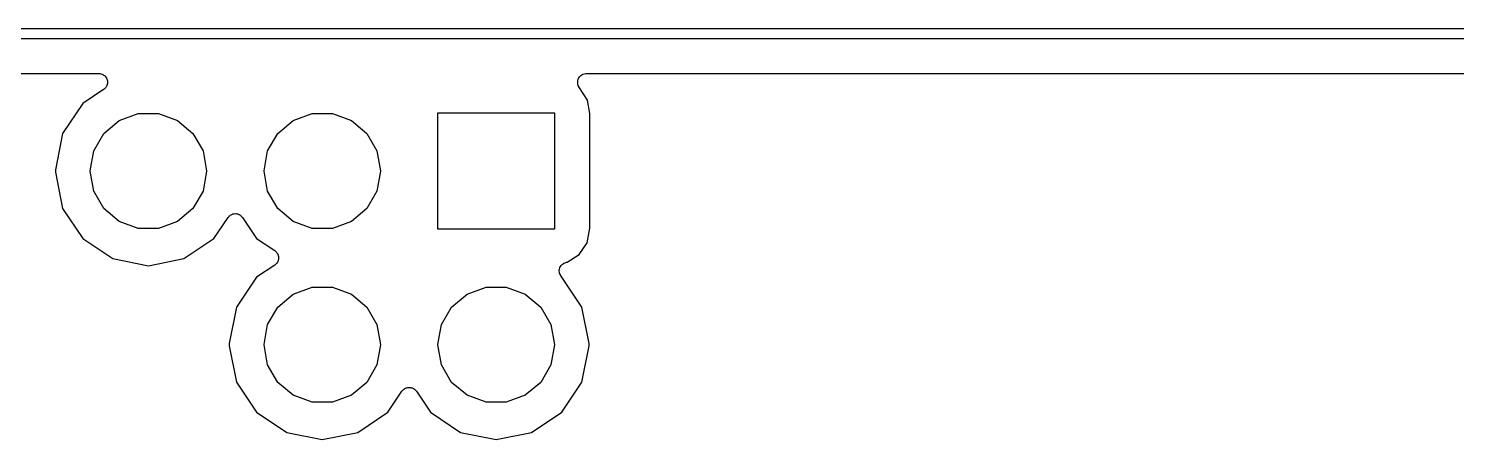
# Model space of a CAD drawing. Extents: x 70 to 225, y -126 to -70.
# Drawn here: x 88.46 to 109.32, y -75.73 to -69.72 of the extents above; entities that cross this region are included whole.
import ezdxf

# ---------------------------------------------------------------- set-up
doc = ezdxf.new("R2010")
doc.units = 0
doc.header["$MEASUREMENT"] = 0
doc.layers.add('BLACK', color=7, linetype='CONTINUOUS')

msp = doc.modelspace()

# ---------------------------------------------------------------- linework, layer by layer
at = {"layer": 'Black'}
for p, q in [((70.2, -69.725), (225.2, -69.725)), ((225.125, -69.875), (70.275, -69.875)), ((70.91, -70.383), (89.4878, -70.383)), ((89.4878, -70.383), (89.4947, -70.3842)), ((89.4947, -70.3842), (89.5017, -70.3838)), ((89.5017, -70.3838), (89.5163, -70.388)), ((89.5163, -70.388), (89.5313, -70.3907)), ((89.5313, -70.3907), (89.5373, -70.3941)), ((89.5373, -70.3941), (89.544, -70.3961)), ((89.544, -70.3961), (89.5563, -70.4051)), ((89.5563, -70.4051), (89.5695, -70.4127)), ((89.5695, -70.4127), (89.574, -70.4181)), ((89.574, -70.4181), (89.5796, -70.4222)), ((89.5796, -70.4222), (89.588, -70.4348)), ((89.588, -70.4348), (89.5978, -70.4465)), ((89.5978, -70.4465), (89.6002, -70.4531)), ((89.6002, -70.4531), (89.6041, -70.4589)), ((89.6041, -70.4589), (89.6077, -70.4736)), ((89.6077, -70.4736), (89.6129, -70.4879)), ((89.6129, -70.4879), (89.6129, -70.4949)), ((89.6129, -70.4949), (89.6146, -70.5017)), ((96.4821, -70.494), (96.483, -70.491)), ((96.483, -70.513), (96.4821, -70.494)), ((96.483, -70.4879), (96.4895, -70.4701)), ((96.483, -70.491), (96.483, -70.4879)), ((96.4895, -70.4701), (96.4952, -70.4519)), ((96.4952, -70.4519), (96.497, -70.4494)), ((96.497, -70.4494), (96.4981, -70.4465)), ((96.4981, -70.4465), (96.5103, -70.4319)), ((96.5103, -70.4319), (96.5219, -70.4168)), ((96.5219, -70.4168), (96.5245, -70.4151)), ((96.5245, -70.4151), (96.5264, -70.4127)), ((96.5264, -70.4127), (96.5429, -70.4032)), ((96.5429, -70.4032), (96.5589, -70.3929)), ((96.5589, -70.3929), (96.562, -70.3922)), ((96.562, -70.3922), (96.5646, -70.3907)), ((96.5646, -70.3907), (96.5834, -70.3874)), ((96.5834, -70.3874), (96.602, -70.3831)), ((96.602, -70.3831), (96.605, -70.3835)), ((96.605, -70.3835), (96.6081, -70.383)), ((96.6081, -70.383), (202.217, -70.383)), ((89.5584, -70.6156), (89.2529, -70.8197)), ((89.5634, -70.6108), (89.5584, -70.6156)), ((89.5695, -70.6073), (89.5634, -70.6108)), ((89.5793, -70.5956), (89.5695, -70.6073)), ((89.5903, -70.5851), (89.5793, -70.5956)), ((89.5933, -70.5788), (89.5903, -70.5851)), ((89.5978, -70.5735), (89.5933, -70.5788)), ((89.603, -70.5592), (89.5978, -70.5735)), ((89.6098, -70.5455), (89.603, -70.5592)), ((89.6105, -70.5386), (89.6098, -70.5455)), ((89.6129, -70.5321), (89.6105, -70.5386)), ((89.6146, -70.5017), (89.6129, -70.5168)), ((89.6129, -70.5168), (89.6129, -70.5321)), ((96.483, -70.5321), (96.483, -70.513)), ((96.4841, -70.535), (96.483, -70.5321)), ((96.4842, -70.5381), (96.4841, -70.535)), ((96.4916, -70.5556), (96.4842, -70.5381)), ((96.4981, -70.5735), (96.4916, -70.5556)), ((96.5001, -70.5759), (96.4981, -70.5735)), ((96.5013, -70.5787), (96.5001, -70.5759)), ((96.6243, -70.7699), (96.5013, -70.5787)), ((89.2529, -70.8197), (88.959, -71.2595)), ((96.6618, -70.9692), (96.6243, -70.7699)), ((89.5602, -71.2577), (89.7863, -71.068)), ((89.7863, -71.068), (90.0637, -70.967)), ((90.0637, -70.967), (90.359, -70.967)), ((90.359, -70.967), (90.6363, -71.068)), ((90.6363, -71.068), (90.8625, -71.2577)), ((92.1002, -71.2577), (92.3263, -71.068)), ((92.3263, -71.068), (92.6037, -70.967)), ((92.6037, -70.967), (92.899, -70.967)), ((92.899, -70.967), (93.1763, -71.068)), ((93.1763, -71.068), (93.4025, -71.2577)), ((94.4413, -72.6573), (94.4413, -70.9573)), ((94.4413, -70.9573), (96.1414, -70.9573)), ((96.1414, -70.9573), (96.1414, -72.6573)), ((96.6618, -72.6446), (96.6618, -70.9692)), ((88.959, -71.2595), (88.8533, -71.7908)), ((89.4126, -71.5134), (89.5602, -71.2577)), ((90.8625, -71.2577), (91.0101, -71.5134)), ((91.9526, -71.5134), (92.1002, -71.2577)), ((93.4025, -71.2577), (93.5501, -71.5134)), ((89.3614, -71.8041), (89.4126, -71.5134)), ((91.0101, -71.5134), (91.0613, -71.8041)), ((91.9013, -71.8041), (91.9526, -71.5134)), ((93.5501, -71.5134), (93.6013, -71.8041)), ((88.8533, -71.7908), (88.8533, -71.8239)), ((88.8533, -71.8239), (88.959, -72.3552)), ((89.3614, -71.8106), (89.3614, -71.8041)), ((89.4126, -72.1013), (89.3614, -71.8106)), ((91.0613, -71.8106), (91.0101, -72.1013)), ((91.0613, -71.8041), (91.0613, -71.8106)), ((91.9013, -71.8106), (91.9013, -71.8041)), ((91.9526, -72.1013), (91.9013, -71.8106)), ((93.6013, -71.8106), (93.5501, -72.1013)), ((93.6013, -71.8041), (93.6013, -71.8106)), ((89.5602, -72.3569), (89.4126, -72.1013)), ((91.0101, -72.1013), (90.8625, -72.3569)), ((92.1002, -72.3569), (91.9526, -72.1013)), ((93.5501, -72.1013), (93.4025, -72.3569)), ((88.959, -72.3552), (89.2529, -72.7949)), ((89.7863, -72.5467), (89.5602, -72.3569)), ((90.8625, -72.3569), (90.6363, -72.5467)), ((92.3263, -72.5467), (92.1002, -72.3569)), ((93.4025, -72.3569), (93.1763, -72.5467)), ((90.0637, -72.6477), (89.7863, -72.5467)), ((90.6363, -72.5467), (90.359, -72.6477)), ((91.1698, -72.7949), (91.3758, -72.4868)), ((91.3758, -72.4868), (91.3853, -72.4767)), ((91.3853, -72.4767), (91.3935, -72.4656)), ((91.3935, -72.4656), (91.4005, -72.4609)), ((91.4005, -72.4609), (91.4063, -72.4549)), ((91.4063, -72.4549), (91.4187, -72.4488)), ((91.4187, -72.4488), (91.4302, -72.4411)), ((91.4302, -72.4411), (91.4383, -72.4391)), ((91.4383, -72.4391), (91.4458, -72.4354)), ((91.4458, -72.4354), (91.4596, -72.4339)), ((91.4596, -72.4339), (91.473, -72.4306)), ((91.473, -72.4306), (91.4813, -72.4315)), ((91.4813, -72.4315), (91.4897, -72.4306)), ((91.4897, -72.4306), (91.5031, -72.4339)), ((91.5031, -72.4339), (91.5169, -72.4354)), ((91.5169, -72.4354), (91.5244, -72.4391)), ((91.5244, -72.4391), (91.5325, -72.4411)), ((91.5325, -72.4411), (91.544, -72.4488)), ((91.544, -72.4488), (91.5564, -72.4549)), ((91.5564, -72.4549), (91.5622, -72.4609)), ((91.5622, -72.4609), (91.5692, -72.4656)), ((91.5692, -72.4656), (91.5774, -72.4767)), ((91.5774, -72.4767), (91.5869, -72.4868)), ((91.5869, -72.4868), (91.7929, -72.7949)), ((92.6037, -72.6477), (92.3263, -72.5467)), ((93.1763, -72.5467), (92.899, -72.6477)), ((90.359, -72.6477), (90.0637, -72.6477)), ((92.899, -72.6477), (92.6037, -72.6477)), ((96.1414, -72.6573), (94.4413, -72.6573)), ((96.6184, -72.8588), (96.6618, -72.6446)), ((89.2529, -72.7949), (89.6926, -73.0888)), ((90.7301, -73.0888), (91.1698, -72.7949)), ((91.7929, -72.7949), (92.0575, -72.9717)), ((92.0575, -72.9717), (92.0675, -72.9813)), ((92.0675, -72.9813), (92.0787, -72.9895)), ((92.0787, -72.9895), (92.0833, -72.9965)), ((92.0833, -72.9965), (92.0893, -73.0022)), ((96.5024, -73.0285), (96.6184, -72.8588)), ((89.6926, -73.0888), (90.2113, -73.1919)), ((90.2113, -73.1919), (90.7301, -73.0888)), ((92.0575, -73.1829), (91.7929, -73.3597)), ((92.0675, -73.1734), (92.0575, -73.1829)), ((92.0787, -73.1652), (92.0675, -73.1734)), ((92.0833, -73.1582), (92.0787, -73.1652)), ((92.0893, -73.1524), (92.0833, -73.1582)), ((92.0893, -73.0022), (92.0955, -73.0147)), ((92.0955, -73.14), (92.0893, -73.1524)), ((92.0955, -73.0147), (92.1032, -73.0262)), ((92.1032, -73.1285), (92.0955, -73.14)), ((92.1032, -73.0262), (92.1052, -73.0343)), ((92.1052, -73.1204), (92.1032, -73.1285)), ((92.1052, -73.0343), (92.1089, -73.0418)), ((92.1089, -73.1129), (92.1052, -73.1204)), ((92.1089, -73.0418), (92.1104, -73.0556)), ((92.1104, -73.0991), (92.1089, -73.1129)), ((92.1104, -73.0556), (92.1137, -73.069)), ((92.1137, -73.0856), (92.1104, -73.0991)), ((92.1137, -73.069), (92.1127, -73.0773)), ((92.1127, -73.0773), (92.1137, -73.0856)), ((96.2239, -73.2162), (96.2335, -73.2019)), ((96.2335, -73.2019), (96.242, -73.1868)), ((96.242, -73.1868), (96.2457, -73.1836)), ((96.2457, -73.1836), (96.2484, -73.1795)), ((96.2484, -73.1795), (96.2623, -73.1693)), ((96.2623, -73.1693), (96.2754, -73.1581)), ((96.2754, -73.1581), (96.28, -73.1564)), ((96.28, -73.1564), (96.284, -73.1535)), ((96.284, -73.1535), (96.3006, -73.1486)), ((96.3006, -73.1486), (96.3167, -73.1426)), ((96.3167, -73.1426), (96.3288, -73.1403)), ((96.3288, -73.1403), (96.5024, -73.0285)), ((91.7929, -73.3597), (91.499, -73.7995)), ((96.2132, -73.2688), (96.214, -73.2639)), ((96.2164, -73.2858), (96.2132, -73.2688)), ((96.2134, -73.259), (96.2175, -73.2423)), ((96.214, -73.2639), (96.2134, -73.259)), ((96.2182, -73.3029), (96.2164, -73.2858)), ((96.2175, -73.2423), (96.2203, -73.2253)), ((96.2204, -73.3073), (96.2182, -73.3029)), ((96.2203, -73.2253), (96.2228, -73.221)), ((96.2213, -73.3122), (96.2204, -73.3073)), ((96.2301, -73.327), (96.2213, -73.3122)), ((96.2228, -73.221), (96.2239, -73.2162)), ((96.2349, -73.3366), (96.2301, -73.327)), ((96.2358, -73.3387), (96.2349, -73.3366)), ((96.2362, -73.3394), (96.2358, -73.3387)), ((96.2377, -73.3425), (96.2362, -73.3394)), ((96.2392, -73.3439), (96.2377, -73.3425)), ((96.5437, -73.7995), (96.2392, -73.3439)), ((92.1002, -73.7977), (92.3263, -73.608)), ((92.3263, -73.608), (92.6037, -73.507)), ((92.6037, -73.507), (92.899, -73.507)), ((92.899, -73.507), (93.1763, -73.608)), ((93.1763, -73.608), (93.4025, -73.7977)), ((94.6402, -73.7977), (94.8663, -73.608)), ((94.8663, -73.608), (95.1437, -73.507)), ((95.1437, -73.507), (95.439, -73.507)), ((95.439, -73.507), (95.7163, -73.608)), ((95.7163, -73.608), (95.9425, -73.7977)), ((91.499, -73.7995), (91.3933, -74.3307)), ((91.9526, -74.0534), (92.1002, -73.7977)), ((93.4025, -73.7977), (93.5501, -74.0534)), ((94.4926, -74.0534), (94.6402, -73.7977)), ((95.9425, -73.7977), (96.0901, -74.0534)), ((96.6493, -74.3307), (96.5437, -73.7995)), ((91.9013, -74.3441), (91.9526, -74.0534)), ((93.5501, -74.0534), (93.6013, -74.3441)), ((94.4413, -74.3441), (94.4926, -74.0534)), ((96.0901, -74.0534), (96.1414, -74.3441)), ((91.3933, -74.3307), (91.3933, -74.3639)), ((91.3933, -74.3639), (91.499, -74.8952)), ((91.9013, -74.3506), (91.9013, -74.3441)), ((91.9526, -74.6413), (91.9013, -74.3506)), ((93.6013, -74.3506), (93.5501, -74.6413)), ((93.6013, -74.3441), (93.6013, -74.3506)), ((94.4413, -74.3506), (94.4413, -74.3441)), ((94.4926, -74.6413), (94.4413, -74.3506)), ((96.1414, -74.3506), (96.0901, -74.6413)), ((96.1414, -74.3441), (96.1414, -74.3506)), ((96.5437, -74.8952), (96.6493, -74.3639)), ((96.6493, -74.3639), (96.6493, -74.3307)), ((92.1002, -74.8969), (91.9526, -74.6413)), ((93.5501, -74.6413), (93.4025, -74.8969)), ((94.6402, -74.8969), (94.4926, -74.6413)), ((96.0901, -74.6413), (95.9425, -74.8969)), ((91.499, -74.8952), (91.7929, -75.3349)), ((92.3263, -75.0867), (92.1002, -74.8969)), ((93.4025, -74.8969), (93.1763, -75.0867)), ((93.7098, -75.3349), (93.9158, -75.0267)), ((93.9158, -75.0267), (93.9253, -75.0167)), ((93.9253, -75.0167), (93.9335, -75.0056)), ((93.9335, -75.0056), (93.9405, -75.0009)), ((93.9405, -75.0009), (93.9463, -74.9949)), ((93.9463, -74.9949), (93.9587, -74.9888)), ((93.9587, -74.9888), (93.9702, -74.9811)), ((93.9702, -74.9811), (93.9783, -74.9791)), ((93.9783, -74.9791), (93.9858, -74.9754)), ((93.9858, -74.9754), (93.9996, -74.9739)), ((93.9996, -74.9739), (94.013, -74.9706)), ((94.013, -74.9706), (94.0213, -74.9715)), ((94.0213, -74.9715), (94.0297, -74.9706)), ((94.0297, -74.9706), (94.0431, -74.9739)), ((94.0431, -74.9739), (94.0569, -74.9754)), ((94.0569, -74.9754), (94.0644, -74.9791)), ((94.0644, -74.9791), (94.0725, -74.9811)), ((94.0725, -74.9811), (94.084, -74.9888)), ((94.084, -74.9888), (94.0964, -74.9949)), ((94.0964, -74.9949), (94.1022, -75.0009)), ((94.1022, -75.0009), (94.1092, -75.0056)), ((94.1092, -75.0056), (94.1174, -75.0167)), ((94.1174, -75.0167), (94.1269, -75.0268)), ((94.1269, -75.0268), (94.3329, -75.3349)), ((94.8663, -75.0867), (94.6402, -74.8969)), ((95.9425, -74.8969), (95.7163, -75.0867)), ((96.2498, -75.3349), (96.5437, -74.8952)), ((92.6037, -75.1877), (92.3263, -75.0867)), ((92.899, -75.1877), (92.6037, -75.1877)), ((93.1763, -75.0867), (92.899, -75.1877)), ((95.1437, -75.1877), (94.8663, -75.0867)), ((95.439, -75.1877), (95.1437, -75.1877)), ((95.7163, -75.0867), (95.439, -75.1877)), ((91.7929, -75.3349), (92.2326, -75.6288)), ((93.2701, -75.6288), (93.7098, -75.3349)), ((94.3329, -75.3349), (94.7726, -75.6288)), ((95.8101, -75.6288), (96.2498, -75.3349)), ((92.2326, -75.6288), (92.7514, -75.7319)), ((92.7514, -75.7319), (93.2701, -75.6288)), ((94.7726, -75.6288), (95.2913, -75.7319)), ((95.2913, -75.7319), (95.8101, -75.6288))]:
    msp.add_line(p, q, dxfattribs=at)

doc.saveas('drawing.dxf')
